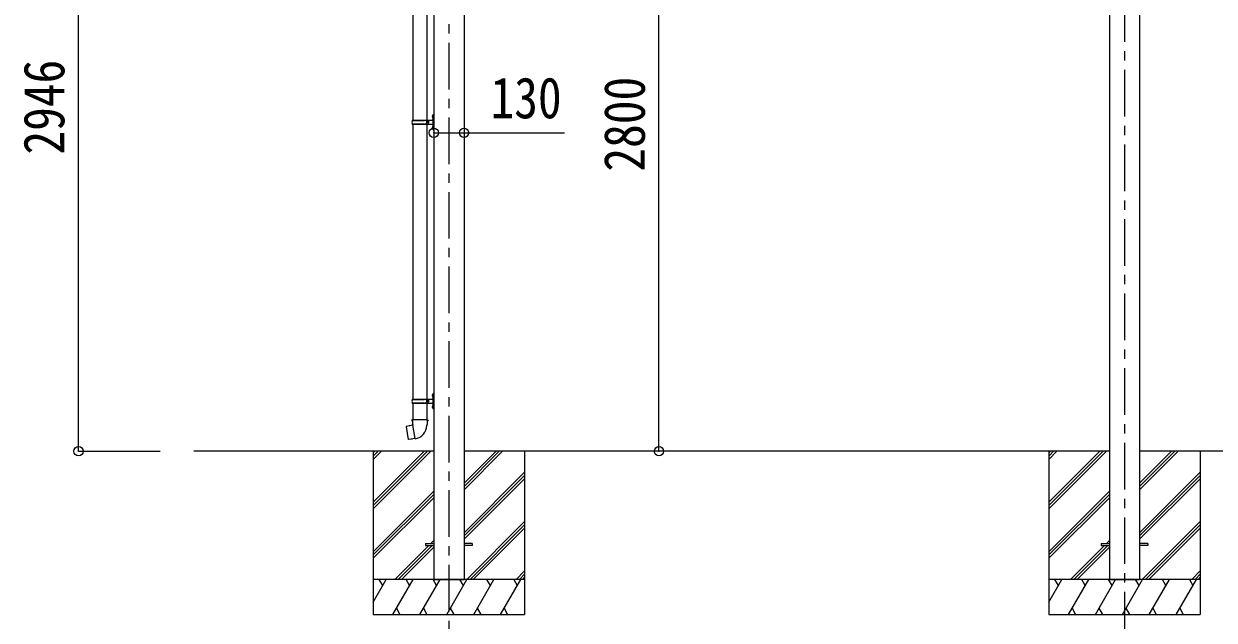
# Model space of a CAD drawing. Units: millimetres at full size. Extents: x -11243 to 11243, y -7760 to 7760.
# Drawn here: x 2121 to 7231, y -5141 to -2581 of the extents above; entities that cross this region are included whole.
import ezdxf
from ezdxf.enums import TextEntityAlignment as Align

# ---------------------------------------------------------------- set-up
doc = ezdxf.new("R2010")
doc.units = ezdxf.units.MM
doc.header["$LTSCALE"] = 40
doc.header["$PDMODE"] = 32
doc.header["$PDSIZE"] = 40
for name, pattern in [('CHAIN1', [8, 5, -1, 1, -1]), ('DASHED1', [1.8, 1.2, -0.6]), ('USER1', [13, 10, -1, 1, -1])]:
    doc.linetypes.add(name, pattern=pattern)
for name, color, linetype, lineweight in [('0-0_0', 7, 'Continuous', 9), ('0-1_本体', 5, 'CHAIN1', 9), ('0-3_ELV2', 4, 'Continuous', 9), ('0-6_OTH_LINE', 6, 'Continuous', 9), ('0-9_OUTLINE', 7, 'Continuous', 9)]:
    doc.layers.add(name, color=color, linetype=linetype, lineweight=lineweight)
doc.styles.add('ＭＳ ゴシック', font='')
doc.styles.get('ＭＳ ゴシック').set_extended_font_data('MS Gothic')

msp = doc.modelspace()

# ---------------------------------------------------------------- linework, layer by layer
at = {"layer": '0-0_0'}
for p, q in [((3880.98, -4415.51), (2851.42, -4415.51)), ((3620.98, -4415.51), (3620.98, -5115.5)), ((3620.98, -4634.48), (3839.96, -4415.51)), ((3620.98, -4648.62), (3854.11, -4415.51)), ((3620.98, -4662.77), (3868.25, -4415.51)), ((3620.98, -4450.64), (3656.12, -4415.51)), ((3620.98, -4436.49), (3641.97, -4415.51)), ((3620.98, -4422.35), (3627.83, -4415.51)), ((4010.98, -4581.14), (4176.62, -4415.51)), ((4010.98, -4566.99), (4162.47, -4415.51)), ((4010.98, -4552.85), (4148.33, -4415.51)), ((6780.9, -4415.51), (4010.98, -4415.51)), ((4270.98, -4415.51), (4270.98, -5115.5)), ((6520.9, -4415.51), (6520.9, -5115.5)), ((6520.9, -4634.48), (6739.88, -4415.51)), ((6520.9, -4648.62), (6754.02, -4415.51)), ((6520.9, -4662.77), (6768.17, -4415.51)), ((6520.9, -4450.64), (6556.03, -4415.51)), ((6520.9, -4436.49), (6541.89, -4415.51)), ((6520.9, -4422.35), (6527.75, -4415.51)), ((7903.38, -4415.51), (6910.9, -4415.51)), ((6910.9, -4581.14), (7076.53, -4415.51)), ((6910.9, -4566.99), (7062.39, -4415.51)), ((6910.9, -4552.85), (7048.25, -4415.51)), ((7170.9, -4415.51), (7170.9, -5115.5)), ((4010.98, -4764.98), (4270.98, -4504.98)), ((4010.98, -4779.12), (4270.98, -4519.13)), ((4010.98, -4793.27), (4270.98, -4533.27)), ((6910.9, -4764.98), (7170.9, -4504.98)), ((6910.9, -4779.12), (7170.9, -4519.13)), ((6910.9, -4793.27), (7170.9, -4533.27)), ((3620.98, -4846.61), (3880.98, -4586.62)), ((6520.9, -4846.61), (6780.9, -4586.62)), ((3620.98, -4860.76), (3880.98, -4600.76)), ((3620.98, -4874.9), (3880.98, -4614.9)), ((6520.9, -4860.76), (6780.9, -4600.76)), ((6520.9, -4874.9), (6780.9, -4614.9)), ((4022.59, -4965.51), (4270.98, -4717.12)), ((4036.73, -4965.51), (4270.98, -4731.26)), ((4050.88, -4965.51), (4270.98, -4745.4)), ((6922.51, -4965.51), (7170.9, -4717.12)), ((6936.65, -4965.51), (7170.9, -4731.26)), ((6950.8, -4965.51), (7170.9, -4745.4)), ((3868.73, -4811.01), (3880.98, -4798.75)), ((6768.64, -4811.01), (6780.9, -4798.75)), ((3714.22, -4965.51), (3859.73, -4820.01)), ((3728.37, -4965.51), (3873.87, -4820.01)), ((3742.51, -4965.51), (3880.98, -4827.03)), ((6614.14, -4965.51), (6759.64, -4820.01)), ((6628.29, -4965.51), (6773.79, -4820.01)), ((6642.43, -4965.51), (6780.9, -4827.03)), ((4234.72, -4965.51), (4270.98, -4929.25)), ((4248.87, -4965.51), (4270.98, -4943.39)), ((7134.64, -4965.51), (7170.9, -4929.25)), ((7148.79, -4965.51), (7170.9, -4943.39)), ((3620.98, -5062.76), (3677.13, -4965.5)), ((4270.98, -4965.51), (3620.98, -4965.51)), ((3662.13, -4991.49), (3647.13, -4965.5)), ((3706, -5115.5), (3792.6, -4965.5)), ((3777.6, -4991.49), (3762.6, -4965.51)), ((3821.47, -5115.5), (3908.07, -4965.51)), ((3893.07, -4991.49), (3878.07, -4965.5)), ((3936.94, -5115.5), (4023.54, -4965.51)), ((4008.54, -4991.49), (3993.54, -4965.5)), ((4052.41, -5115.5), (4139.01, -4965.51)), ((4124.01, -4991.49), (4109.01, -4965.5)), ((4167.88, -5115.5), (4254.48, -4965.51)), ((4224.48, -4965.51), (4239.48, -4991.49)), ((4263.01, -4965.51), (4270.98, -4957.53)), ((6520.9, -5062.76), (6577.05, -4965.5)), ((7170.9, -4965.51), (6520.9, -4965.51)), ((6562.05, -4991.49), (6547.05, -4965.5)), ((6605.92, -5115.5), (6692.52, -4965.5)), ((6677.52, -4991.49), (6662.52, -4965.51)), ((6721.39, -5115.5), (6807.99, -4965.51)), ((6792.99, -4991.49), (6777.99, -4965.5)), ((6836.86, -5115.5), (6923.46, -4965.51)), ((6908.46, -4991.49), (6893.46, -4965.5)), ((6952.33, -5115.5), (7038.93, -4965.51)), ((7023.93, -4991.49), (7008.93, -4965.5)), ((7067.8, -5115.5), (7154.4, -4965.51)), ((7124.4, -4965.51), (7139.4, -4991.49)), ((7162.93, -4965.51), (7170.9, -4957.53)), ((3721, -5089.53), (3736, -5115.5)), ((3836.47, -5089.52), (3851.47, -5115.5)), ((3951.94, -5089.52), (3966.94, -5115.5)), ((4067.41, -5089.53), (4082.41, -5115.5)), ((4182.88, -5089.53), (4197.88, -5115.5)), ((6620.92, -5089.53), (6635.92, -5115.5)), ((6736.39, -5089.52), (6751.39, -5115.5)), ((6851.86, -5089.52), (6866.86, -5115.5)), ((6967.33, -5089.53), (6982.33, -5115.5)), ((7082.8, -5089.53), (7097.8, -5115.5)), ((3620.98, -5115.5), (4270.98, -5115.5)), ((6520.9, -5115.5), (7170.9, -5115.5))]:
    msp.add_line(p, q, dxfattribs=at)
at = {"layer": '0-0_0', "linetype": 'USER1'}
for p, q in [((3880.98, -4965.51), (4010.98, -4965.51)), ((6780.94, -4965.51), (6910.94, -4965.51))]:
    msp.add_line(p, q, dxfattribs=at)
at = {"layer": '0-0_0', "linetype": 'DASHED1'}
for p, q in [((3895.98, -4965.51), (3995.98, -4965.51)), ((6795.9, -4965.51), (6895.9, -4965.51))]:
    msp.add_line(p, q, dxfattribs=at)
at = {"layer": '0-1_本体'}
for p, q in [((6845.94, -1179.13), (6845.94, -5208.89)), ((3945.98, -1383.1), (3945.98, -5208.89))]:
    msp.add_line(p, q, dxfattribs=at)
at = {"layer": '0-3_ELV2'}
for p, q in [((6780.94, -1413.9), (6780.94, -4965.51)), ((6910.94, -1413.9), (6910.94, -4965.51)), ((3880.98, -1616.71), (3880.98, -4965.51)), ((4010.98, -1616.71), (4010.98, -4965.51)), ((3845.98, -4811.01), (3880.98, -4811.01)), ((4045.98, -4811.01), (4010.98, -4811.01)), ((6745.9, -4811.01), (6780.9, -4811.01)), ((6945.9, -4811.01), (6910.9, -4811.01))]:
    msp.add_line(p, q, dxfattribs=at)
for points in [[(3845.98, -4811.01), (3845.98, -4820.01), (3880.98, -4820.01)], [(4045.98, -4811.01), (4045.98, -4820.01), (4010.98, -4820.01)], [(6745.9, -4811.01), (6745.9, -4820.01), (6780.9, -4820.01)], [(6945.9, -4811.01), (6945.9, -4820.01), (6910.9, -4820.01)]]:
    msp.add_lwpolyline(points, dxfattribs=at)
at = {"layer": '0-6_OTH_LINE'}
for p, q in [((2356.23, -4415.51), (2356.23, -1469.46)), ((4847.78, -4415.51), (4847.78, -1615.51)), ((3880.98, -3048.65), (4010.98, -3048.65)), ((4010.98, -3048.65), (4441.57, -3048.65)), ((2356.23, -4415.51), (2706.23, -4415.51)), ((4847.78, -4415.51), (4370.98, -4415.51))]:
    msp.add_line(p, q, dxfattribs=at)
for p in [(3880.98, -3048.65), (4010.98, -3048.65), (2356.23, -4415.51), (4847.78, -4415.51)]:
    msp.add_point(p, dxfattribs=at)
at = {"layer": '0-9_OUTLINE'}
for p, q in [((3790.99, -1815.45), (3790.99, -2994.47)), ((3850.99, -1815.45), (3850.99, -2994.47)), ((3788.01, -2996.47), (3838.34, -2996.47)), ((3788.01, -3010.47), (3838.34, -3010.47)), ((3789.01, -2994.47), (3875.01, -2994.47)), ((3789.01, -2994.47), (3789.01, -2996.47)), ((3789.01, -3012.47), (3789.01, -3010.47)), ((3789.01, -3012.47), (3875.01, -3012.47)), ((3790.99, -3012.47), (3790.99, -4191.5)), ((3848.01, -2994.47), (3848.01, -2998.97)), ((3848.01, -2998.97), (3850.01, -2998.97)), ((3848.01, -3012.47), (3848.01, -3007.97)), ((3848.01, -3007.97), (3850.01, -3007.97)), ((3850.01, -2998.97), (3850.01, -3007.97)), ((3850.99, -3012.47), (3850.99, -4191.5)), ((3855.98, -2994.47), (3855.98, -3012.47)), ((3855.98, -2998.97), (3858.98, -2998.97)), ((3855.98, -3007.97), (3858.98, -3007.97)), ((3858.98, -2998.97), (3858.98, -3007.97)), ((3874.68, -2977.33), (3876.72, -2978.32)), ((3875.95, -2975.32), (3876.58, -2975.32)), ((3875.95, -2975.32), (3875.95, -2983.62)), ((3875.95, -2983.62), (3876.58, -2983.62)), ((3876.58, -2975.32), (3876.98, -2975.72)), ((3876.72, -2978.32), (3877.34, -2979.47)), ((3876.98, -2971.47), (3879.98, -2969.97)), ((3876.98, -2971.47), (3876.98, -3035.47)), ((3879.98, -2969.97), (3879.98, -3036.97)), ((3879.98, -2969.97), (3880.98, -2969.97)), ((3880.98, -2969.97), (3880.98, -3036.97)), ((3874.68, -3025.33), (3876.72, -3026.32)), ((3875.95, -3023.32), (3876.58, -3023.32)), ((3875.95, -3023.32), (3875.95, -3031.62)), ((3875.95, -3031.62), (3876.58, -3031.62)), ((3876.58, -3023.32), (3876.58, -3031.62)), ((3876.58, -3023.32), (3876.98, -3023.72)), ((3876.58, -3031.62), (3876.98, -3031.22)), ((3876.72, -3026.32), (3877.34, -3027.47)), ((3876.98, -3035.47), (3879.98, -3036.97)), ((3879.98, -3036.97), (3880.98, -3036.97)), ((3874.68, -4174.35), (3876.72, -4175.35)), ((3875.95, -4172.35), (3876.58, -4172.35)), ((3875.95, -4172.35), (3875.95, -4180.65)), ((3875.95, -4180.65), (3876.58, -4180.65)), ((3876.58, -4172.35), (3876.98, -4172.75)), ((3876.72, -4175.35), (3877.34, -4176.5)), ((3876.98, -4168.5), (3879.98, -4167)), ((3876.98, -4168.5), (3876.98, -4232.5)), ((3879.98, -4167), (3879.98, -4234)), ((3879.98, -4167), (3880.98, -4167)), ((3880.98, -4167), (3880.98, -4234)), ((3788.01, -4193.5), (3838.34, -4193.5)), ((3788.01, -4207.5), (3838.34, -4207.5)), ((3789.01, -4191.5), (3875.01, -4191.5)), ((3789.01, -4191.5), (3789.01, -4193.5)), ((3789.01, -4209.5), (3789.01, -4207.5)), ((3789.01, -4209.5), (3875.01, -4209.5)), ((3791, -4209.5), (3791, -4280.5)), ((3848.01, -4191.5), (3848.01, -4196)), ((3848.01, -4196), (3850.01, -4196)), ((3848.01, -4209.5), (3848.01, -4205)), ((3848.01, -4205), (3850.01, -4205)), ((3850.01, -4196), (3850.01, -4205)), ((3851, -4209.5), (3851, -4280.5)), ((3855.98, -4191.5), (3855.98, -4209.5)), ((3855.98, -4196), (3858.98, -4196)), ((3855.98, -4205), (3858.98, -4205)), ((3858.98, -4196), (3858.98, -4205)), ((3874.68, -4222.35), (3876.72, -4223.35)), ((3875.95, -4220.35), (3876.58, -4220.35)), ((3875.95, -4220.35), (3875.95, -4228.65)), ((3875.95, -4228.65), (3876.58, -4228.65)), ((3876.58, -4220.35), (3876.58, -4228.65)), ((3876.58, -4220.35), (3876.98, -4220.75)), ((3876.58, -4228.65), (3876.98, -4228.25)), ((3876.72, -4223.35), (3877.34, -4224.5)), ((3876.98, -4232.5), (3879.98, -4234)), ((3879.98, -4234), (3880.98, -4234)), ((3789.3, -4280.5), (3787.15, -4281.28)), ((3787.15, -4281.28), (3787.15, -4284.9)), ((3787.15, -4284.9), (3789.4, -4285.72)), ((3853, -4280.5), (3789.3, -4280.5)), ((3789.3, -4280.5), (3789.65, -4300.5)), ((3853, -4280.5), (3852.66, -4300.5)), ((3855.15, -4284.9), (3852.91, -4285.72)), ((3853, -4280.5), (3855.15, -4281.28)), ((3855.13, -4281.28), (3855.13, -4284.9)), ((3762.69, -4308.95), (3761.89, -4310.12)), ((3761.89, -4310.12), (3771.51, -4364.68)), ((3790.56, -4303.7), (3762.69, -4308.95)), ((3775.44, -4306.35), (3775.23, -4306.59)), ((3789.65, -4300.5), (3791, -4302.5)), ((3800.92, -4361), (3790.78, -4303.53)), ((3790.81, -4302.7), (3790.81, -4303.41)), ((3791, -4302.5), (3790.97, -4302.51)), ((3851.34, -4302.44), (3851.27, -4304.61)), ((3852.66, -4300.5), (3851.34, -4302.44)), ((3785.53, -4363.59), (3785.25, -4363.44)), ((3801.22, -4361.76), (3800.98, -4361.1))]:
    msp.add_line(p, q, dxfattribs=at)
for points in [[(3874.68, -2981.62), (3876.72, -2980.62), (3877.34, -2979.47)], [(3876.58, -2975.32), (3876.58, -2983.62), (3876.98, -2983.22)], [(3874.68, -3029.62), (3876.72, -3028.62), (3877.34, -3027.47)], [(3874.68, -4178.65), (3876.72, -4177.65), (3877.34, -4176.5)], [(3876.58, -4172.35), (3876.58, -4180.65), (3876.98, -4180.25)], [(3874.68, -4226.65), (3876.72, -4225.65), (3877.34, -4224.5)], [(3777.68, -4306.13), (3777.4, -4305.98), (3775.44, -4306.35)], [(3800.65, -4360.91), (3772.67, -4365.51), (3771.51, -4364.68)], [(3787.72, -4363.03), (3787.5, -4363.27), (3785.53, -4363.59)]]:
    msp.add_lwpolyline(points, dxfattribs=at)
for centre, radius, start, end in [((3836.76, -3003.47), 49.25, 171.82876, 180.00002), ((3836.76, -3003.47), 49.25, 180.00002, 188.17127), ((3838.34, -2994.47), 2, 270, 359.99998), ((3838.34, -3012.47), 2, 0.00005, 90.00004), ((3880.28, -2979.47), 6, 136.21765, 223.78235), ((3874.98, -2992.47), 2, 270, 359.99998), ((3874.98, -3014.47), 2, 0.00005, 90.00004), ((3880.28, -3027.47), 6, 136.21765, 223.78235), ((3880.28, -4176.5), 6, 136.21765, 223.78235), ((3874.98, -4189.5), 2, 270, 359.99998), ((3836.76, -4200.5), 49.25, 171.82876, 180.00002), ((3836.76, -4200.5), 49.25, 180.00002, 188.17127), ((3838.34, -4191.5), 2, 270, 359.99998), ((3838.34, -4209.5), 2, 0.00005, 90.00004), ((3880.28, -4224.5), 6, 136.21765, 223.78235), ((3874.98, -4211.5), 2, 0.00005, 90.00004), ((3790.51, -4303.41), 0.3, 280.66842, 0), ((3791.01, -4302.7), 0.2, 100, 180), ((3791, -4302.5), 60.3, 279.96938, 358), ((3800.7, -4361.2), 0.3, 20, 99.33158), ((3801.41, -4361.69), 0.2, 200, 279.96938)]:
    msp.add_arc(centre, radius, start, end, dxfattribs=at)

# ---------------------------------------------------------------- texts
at = {"layer": '0-6_OTH_LINE', "color": 7, "style": 'ＭＳ ゴシック', "width": 0.85}
for s, p in [('2946', (2348.23, -3142.48)), ('2800', (4839.78, -3215.51))]:
    msp.add_text(s, height=176, rotation=90, dxfattribs=at).set_placement(p, align=Align.BOTTOM_LEFT)
msp.add_text('130', height=176, dxfattribs=at).set_placement((4124.59, -3039.5), align=Align.BOTTOM_LEFT)

doc.saveas('drawing.dxf')
